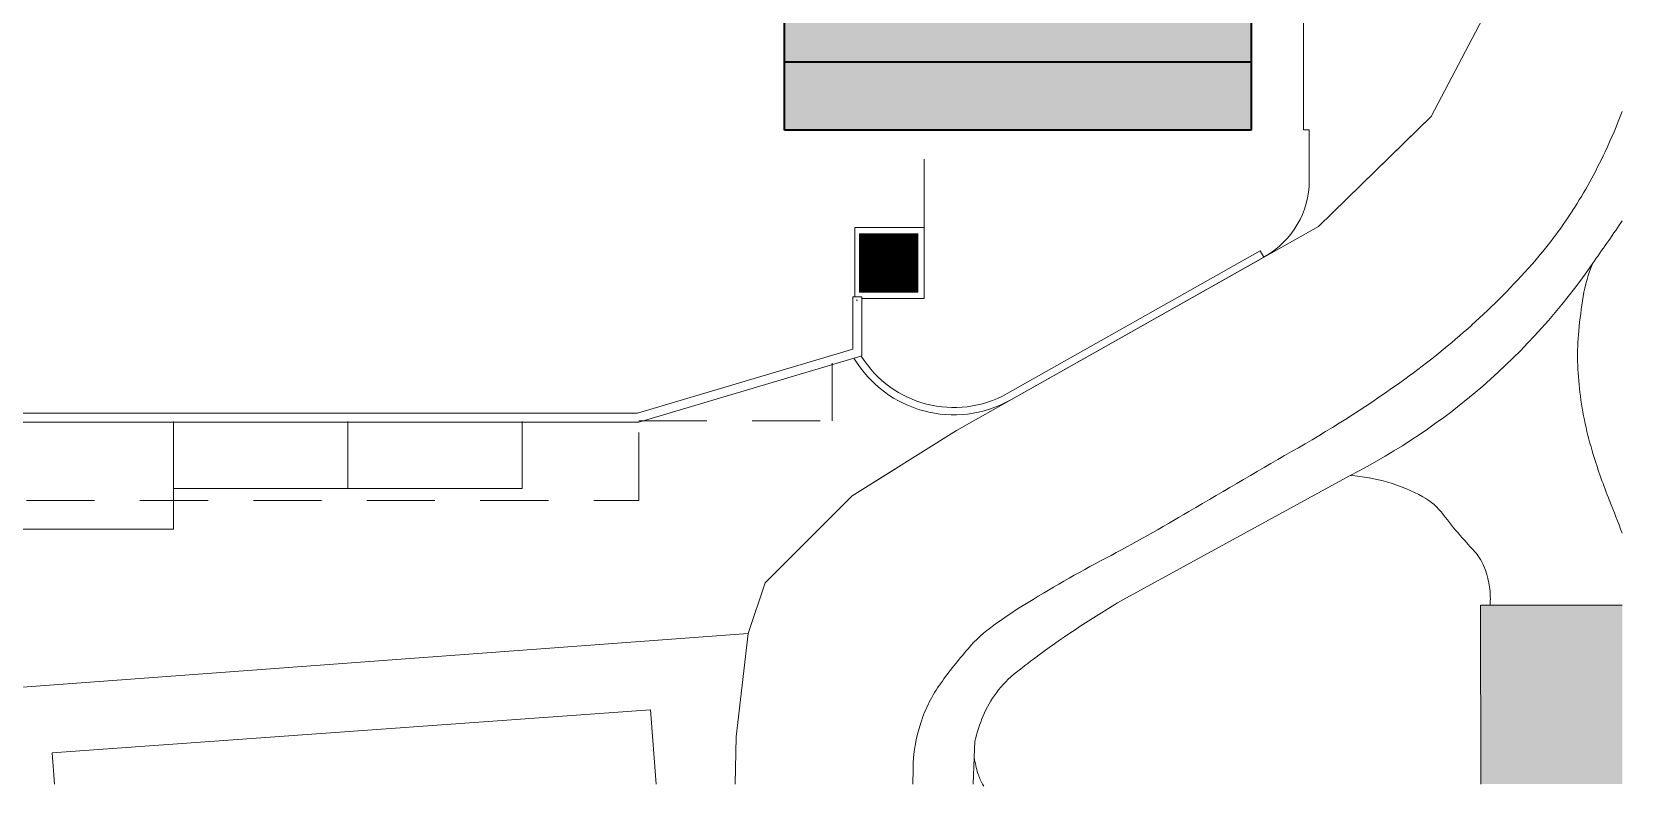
# Model space of a CAD drawing. Header units: centimetres. Extents: x 0.3 to 84.3, y 0.3 to 59.7.
# Drawn here: x 16.935 to 20.44, y 46.595 to 48.256 of the extents above; entities that cross this region are included whole.
import ezdxf

# ---------------------------------------------------------------- set-up
doc = ezdxf.new("R2010")
doc.units = ezdxf.units.CM
for name, pattern in [('AUSGEZOGEN', [0]), ('KURZGESTRICHELT', [0.25, 0.15, -0.1]), ('PUNKT', [6.35, 0, -6.35]), ('VERDECKT', [9.525, 6.35, -3.175])]:
    doc.linetypes.add(name, pattern=pattern)
doc.layers.add('Plankopf', color=7, linetype='AUSGEZOGEN', lineweight=25)

msp = doc.modelspace()

# ---------------------------------------------------------------- hatches: boundary and pattern name
at = {"layer": 'Plankopf', "linetype": 'AUSGEZOGEN', "lineweight": 13}
msp.add_hatch(color=11, dxfattribs=at).paths.add_polyline_path([(18.594, 49.2178), (18.594, 48.0392), (19.6223, 48.0392), (19.6223, 49.2178)])
at = {"layer": 'Plankopf', "linetype": 'PUNKT', "lineweight": 13}
msp.add_hatch(color=252, dxfattribs=at).paths.add_polyline_path([(20.149, 46.9937), (20.1279, 46.9938), (20.1286, 46.5997), (20.44, 46.5997), (20.44, 46.9938)])

# ---------------------------------------------------------------- linework, layer by layer
at = {"layer": 'Plankopf', "color": 7, "linetype": 'AUSGEZOGEN', "lineweight": 35}
for p, q in [((18.594, 48.0392), (18.594, 49.2178)), ((19.6223, 49.2178), (19.6223, 48.0392)), ((19.6223, 48.0392), (18.594, 48.0392))]:
    msp.add_line(p, q, dxfattribs=at)
at = {"layer": 'Plankopf', "color": 7, "linetype": 'VERDECKT', "lineweight": 13}
for p, q in [((19.7375, 48.0397), (19.7375, 48.7565)), ((19.7503, 48.0397), (19.7375, 48.0397)), ((18.7488, 47.6724), (18.7488, 47.8253)), ((18.9021, 47.8253), (18.7488, 47.8253)), ((18.7616, 47.8093), (18.7616, 47.6845)), ((18.8861, 47.8093), (18.7616, 47.8093)), ((18.8861, 47.6845), (18.8861, 47.8093)), ((18.9021, 47.6685), (18.9021, 47.8253)), ((19.6503, 47.7597), (19.6424, 47.7736)), ((19.0927, 47.4456), (19.6503, 47.7597)), ((19.6525, 47.7609), (19.6503, 47.7597)), ((18.7616, 47.6845), (18.8861, 47.6845)), ((18.7648, 47.6685), (18.9021, 47.6685))]:
    msp.add_line(p, q, dxfattribs=at)
at = {"layer": 'Plankopf', "color": 7, "linetype": 'VERDECKT', "lineweight": 35}
msp.add_line((18.594, 48.1899), (19.6223, 48.1899), dxfattribs=at)
at = {"layer": 'Plankopf', "color": 7, "linetype": 'KURZGESTRICHELT', "lineweight": 13}
msp.add_line((18.9021, 47.8253), (18.9021, 48.0392), dxfattribs=at)
at = {"layer": 'Plankopf', "color": 7, "linetype": 'AUSGEZOGEN', "lineweight": 13}
for p, q in [((19.7503, 48.0397), (19.7503, 47.9282)), ((18.7597, 47.6826), (18.7597, 47.8112)), ((18.7597, 47.8112), (18.888, 47.8112)), ((18.8848, 47.808), (18.7629, 47.808)), ((18.7629, 47.808), (18.7629, 47.6858)), ((18.8848, 47.6858), (18.8848, 47.808)), ((18.888, 47.8112), (18.888, 47.6826)), ((19.0848, 47.4595), (19.6424, 47.7736)), ((18.745, 47.5573), (18.745, 47.6724)), ((18.745, 47.6724), (18.7648, 47.6724)), ((18.752, 47.6653), (18.7546, 47.6653)), ((18.888, 47.6826), (18.7597, 47.6826)), ((18.7629, 47.6858), (18.8848, 47.6858)), ((18.7648, 47.6724), (18.7648, 47.5425)), ((18.2705, 47.4164), (18.745, 47.5573)), ((18.7648, 47.5425), (18.2734, 47.3965)), ((16.7158, 47.4164), (18.2705, 47.4164)), ((18.2734, 47.3965), (16.7158, 47.3965)), ((19.3397, 47.0054), (19.8407, 47.2792)), ((20.149, 46.9937), (20.44, 46.9938)), ((19.0122, 46.6581), (19.0138, 46.694)), ((19.0096, 46.5997), (19.0122, 46.6581)), ((18.8773, 46.6324), (18.8769, 46.5997))]:
    msp.add_line(p, q, dxfattribs=at)
at = {"layer": 'Plankopf', "color": 253, "linetype": 'AUSGEZOGEN', "lineweight": 13, "true_color": 0xababab}
for p, q in [((18.8848, 47.8074), (18.7629, 47.8074)), ((18.8848, 47.8061), (18.7629, 47.8061)), ((18.8848, 47.8048), (18.7629, 47.8048)), ((18.8848, 47.8036), (18.7629, 47.8036)), ((18.8848, 47.8023), (18.7629, 47.8023)), ((18.7649, 47.6858), (18.7649, 47.808)), ((18.7669, 47.6858), (18.7669, 47.808)), ((18.7689, 47.6858), (18.7689, 47.808)), ((18.7709, 47.6858), (18.7709, 47.808)), ((18.7729, 47.6858), (18.7729, 47.808)), ((18.7749, 47.6858), (18.7749, 47.808)), ((18.7769, 47.6858), (18.7769, 47.808)), ((18.7789, 47.6858), (18.7789, 47.808)), ((18.7809, 47.6858), (18.7809, 47.808)), ((18.7829, 47.6858), (18.7829, 47.808)), ((18.785, 47.6858), (18.785, 47.808)), ((18.787, 47.6858), (18.787, 47.808)), ((18.789, 47.6858), (18.789, 47.808)), ((18.791, 47.6858), (18.791, 47.808)), ((18.793, 47.6858), (18.793, 47.808)), ((18.795, 47.6858), (18.795, 47.808)), ((18.797, 47.6858), (18.797, 47.808)), ((18.799, 47.6858), (18.799, 47.808)), ((18.801, 47.6858), (18.801, 47.808)), ((18.803, 47.6858), (18.803, 47.808)), ((18.805, 47.6858), (18.805, 47.808)), ((18.807, 47.6858), (18.807, 47.808)), ((18.809, 47.6858), (18.809, 47.808)), ((18.811, 47.6858), (18.811, 47.808)), ((18.813, 47.6858), (18.813, 47.808)), ((18.815, 47.6858), (18.815, 47.808)), ((18.8171, 47.6858), (18.8171, 47.808)), ((18.8191, 47.6858), (18.8191, 47.808)), ((18.8211, 47.6858), (18.8211, 47.808)), ((18.8231, 47.6858), (18.8231, 47.808)), ((18.8251, 47.6858), (18.8251, 47.808)), ((18.8271, 47.6858), (18.8271, 47.808)), ((18.8291, 47.6858), (18.8291, 47.808)), ((18.8311, 47.6858), (18.8311, 47.808)), ((18.8331, 47.6858), (18.8331, 47.808)), ((18.8351, 47.6858), (18.8351, 47.808)), ((18.8371, 47.6858), (18.8371, 47.808)), ((18.8391, 47.6858), (18.8391, 47.808)), ((18.8411, 47.6858), (18.8411, 47.808)), ((18.8431, 47.6858), (18.8431, 47.808)), ((18.8451, 47.6858), (18.8451, 47.808)), ((18.8472, 47.6858), (18.8472, 47.808)), ((18.8492, 47.6858), (18.8492, 47.808)), ((18.8512, 47.6858), (18.8512, 47.808)), ((18.8532, 47.6858), (18.8532, 47.808)), ((18.855, 47.6858), (18.855, 47.808)), ((18.857, 47.6858), (18.857, 47.808)), ((18.8591, 47.6858), (18.8591, 47.808)), ((18.8611, 47.6858), (18.8611, 47.808)), ((18.8631, 47.6858), (18.8631, 47.808)), ((18.8651, 47.6858), (18.8651, 47.808)), ((18.8671, 47.6858), (18.8671, 47.808)), ((18.8691, 47.6858), (18.8691, 47.808)), ((18.8711, 47.6858), (18.8711, 47.808)), ((18.8731, 47.6858), (18.8731, 47.808)), ((18.8751, 47.6858), (18.8751, 47.808)), ((18.8771, 47.6858), (18.8771, 47.808)), ((18.8791, 47.6858), (18.8791, 47.808)), ((18.8811, 47.6858), (18.8811, 47.808)), ((18.8831, 47.6858), (18.8831, 47.808)), ((18.8848, 47.801), (18.7629, 47.801)), ((18.8848, 47.7997), (18.7629, 47.7997)), ((18.8848, 47.7984), (18.7629, 47.7984)), ((18.8848, 47.7972), (18.7629, 47.7972)), ((18.8848, 47.7959), (18.7629, 47.7959)), ((18.8848, 47.7946), (18.7629, 47.7946)), ((18.8848, 47.7933), (18.7629, 47.7933)), ((18.8848, 47.792), (18.7629, 47.792)), ((18.8848, 47.7908), (18.7629, 47.7908)), ((18.8848, 47.7895), (18.7629, 47.7895)), ((18.8848, 47.7882), (18.7629, 47.7882)), ((18.8848, 47.7869), (18.7629, 47.7869)), ((18.8848, 47.7856), (18.7629, 47.7856)), ((18.8848, 47.7844), (18.7629, 47.7844)), ((18.8848, 47.7831), (18.7629, 47.7831)), ((18.8848, 47.7818), (18.7629, 47.7818)), ((18.8848, 47.7805), (18.7629, 47.7805)), ((18.8848, 47.7792), (18.7629, 47.7792)), ((18.8848, 47.778), (18.7629, 47.778)), ((18.8848, 47.7767), (18.7629, 47.7767)), ((18.8848, 47.7754), (18.7629, 47.7754)), ((18.8848, 47.7741), (18.7629, 47.7741)), ((18.8848, 47.7728), (18.7629, 47.7728)), ((18.8848, 47.7716), (18.7629, 47.7716)), ((18.8848, 47.7703), (18.7629, 47.7703)), ((18.8848, 47.769), (18.7629, 47.769)), ((18.8848, 47.7677), (18.7629, 47.7677)), ((18.8848, 47.7664), (18.7629, 47.7664)), ((18.8848, 47.7652), (18.7629, 47.7652)), ((18.8848, 47.7639), (18.7629, 47.7639)), ((18.8848, 47.7626), (18.7629, 47.7626)), ((18.8848, 47.7613), (18.7629, 47.7613)), ((18.8848, 47.76), (18.7629, 47.76)), ((18.8848, 47.7588), (18.7629, 47.7588)), ((18.8848, 47.7575), (18.7629, 47.7575)), ((18.8848, 47.7562), (18.7629, 47.7562)), ((18.8848, 47.7549), (18.7629, 47.7549)), ((18.8848, 47.7536), (18.7629, 47.7536)), ((18.8848, 47.7524), (18.7629, 47.7524)), ((18.8848, 47.7511), (18.7629, 47.7511)), ((18.8848, 47.7498), (18.7629, 47.7498)), ((18.8848, 47.7485), (18.7629, 47.7485)), ((18.8848, 47.7472), (18.7629, 47.7472)), ((18.8848, 47.746), (18.7629, 47.746)), ((18.8848, 47.7447), (18.7629, 47.7447)), ((18.8848, 47.7434), (18.7629, 47.7434)), ((18.8848, 47.7421), (18.7629, 47.7421)), ((18.8848, 47.7408), (18.7629, 47.7408)), ((18.8848, 47.7396), (18.7629, 47.7396)), ((18.8848, 47.7383), (18.7629, 47.7383)), ((18.8848, 47.737), (18.7629, 47.737)), ((18.8848, 47.7357), (18.7629, 47.7357)), ((18.8848, 47.7344), (18.7629, 47.7344)), ((18.8848, 47.7332), (18.7629, 47.7332)), ((18.8848, 47.7319), (18.7629, 47.7319)), ((18.8848, 47.7306), (18.7629, 47.7306)), ((18.8848, 47.7293), (18.7629, 47.7293)), ((18.8848, 47.728), (18.7629, 47.728)), ((18.8848, 47.7268), (18.7629, 47.7268)), ((18.8848, 47.7255), (18.7629, 47.7255)), ((18.8848, 47.7242), (18.7629, 47.7242)), ((18.8848, 47.7229), (18.7629, 47.7229)), ((18.8848, 47.7216), (18.7629, 47.7216)), ((18.8848, 47.7204), (18.7629, 47.7204)), ((18.8848, 47.7191), (18.7629, 47.7191)), ((18.8848, 47.7178), (18.7629, 47.7178)), ((18.8848, 47.7165), (18.7629, 47.7165)), ((18.8848, 47.7152), (18.7629, 47.7152)), ((18.8848, 47.714), (18.7629, 47.714)), ((18.8848, 47.7127), (18.7629, 47.7127)), ((18.8848, 47.7114), (18.7629, 47.7114)), ((18.8848, 47.7101), (18.7629, 47.7101)), ((18.8848, 47.7088), (18.7629, 47.7088)), ((18.8848, 47.7076), (18.7629, 47.7076)), ((18.8848, 47.7063), (18.7629, 47.7063)), ((18.8848, 47.705), (18.7629, 47.705)), ((18.8848, 47.7037), (18.7629, 47.7037)), ((18.8848, 47.7024), (18.7629, 47.7024)), ((18.8848, 47.7012), (18.7629, 47.7012)), ((18.8848, 47.6999), (18.7629, 47.6999)), ((18.8848, 47.6986), (18.7629, 47.6986)), ((18.8848, 47.6973), (18.7629, 47.6973)), ((18.8848, 47.696), (18.7629, 47.696)), ((18.8848, 47.6948), (18.7629, 47.6948)), ((18.8848, 47.6935), (18.7629, 47.6935)), ((18.8848, 47.6922), (18.7629, 47.6922)), ((18.8848, 47.6909), (18.7629, 47.6909)), ((18.8848, 47.6896), (18.7629, 47.6896)), ((18.8848, 47.6884), (18.7629, 47.6884)), ((18.8848, 47.6871), (18.7629, 47.6871)), ((17.2477, 47.2506), (17.2477, 47.3978)), ((17.6317, 47.2506), (17.6317, 47.3978)), ((18.0157, 47.2506), (18.0157, 47.3978)), ((17.2477, 47.2506), (17.2477, 47.161)), ((17.2477, 47.2506), (18.0157, 47.2506)), ((17.2477, 47.161), (16.7357, 47.161))]:
    msp.add_line(p, q, dxfattribs=at)
at = {"layer": 'Plankopf', "color": 253, "linetype": 'KURZGESTRICHELT', "lineweight": 13, "true_color": 0xababab}
for p, q in [((18.6989, 47.3997), (18.6989, 47.5263)), ((18.273, 47.2237), (18.273, 47.3997)), ((18.273, 47.3997), (18.6989, 47.3997)), ((15.9238, 47.2237), (18.273, 47.2237))]:
    msp.add_line(p, q, dxfattribs=at)
at = {"layer": 'Plankopf', "color": 254, "linetype": 'AUSGEZOGEN', "lineweight": 13, "true_color": 0xe3e3e3}
for p, q in [((19.3397, 47.0054), (19.8407, 47.2792)), ((20.44, 46.9938), (20.149, 46.9937)), ((19.0122, 46.6581), (19.0138, 46.694)), ((19.0096, 46.5997), (19.0122, 46.6581))]:
    msp.add_line(p, q, dxfattribs=at)
at = {"layer": 'Plankopf', "color": 7, "linetype": 'AUSGEZOGEN', "lineweight": 13}
for points in [[(18.4853, 46.5997), (18.4877, 46.7037), (18.5141, 46.9312), (18.5514, 47.0426), (18.7432, 47.2343), (18.9733, 47.3783), (19.7707, 47.8275), (20.0189, 48.0691), (20.1321, 48.284), (20.1678, 48.641), (20.0714, 49.0462), (19.8929, 49.3885), (19.6616, 49.6848), (19.4015, 49.8874), (19.0369, 50.0708), (19.1246, 50.5204), (19.5247, 50.3702), (19.7272, 50.2527), (19.921, 50.1092), (20.1787, 50.625)], [(18.5141, 46.9312), (15.8814, 46.737), (14.8036, 50.1167), (17.2014, 50.1559), (17.468, 50.1607), (18.4794, 50.1728), (18.7697, 50.1454), (19.0369, 50.0708), (19.4015, 49.8874), (19.6616, 49.6848), (19.8929, 49.3885), (20.0714, 49.0462), (20.1678, 48.641), (20.1321, 48.284), (20.0189, 48.0691), (19.7707, 47.8275), (18.9733, 47.3783), (18.7432, 47.2343), (18.5514, 47.0426), (18.5141, 46.9312)], [(20.1305, 48.7979), (20.1678, 48.641), (20.1321, 48.284), (20.0189, 48.0691), (19.9921, 48.043), (19.7707, 47.8275)], [(18.5141, 46.9312), (18.5514, 47.0426), (18.7432, 47.2343), (18.8406, 47.2953)], [(20.149, 46.9937), (20.1279, 46.9938), (20.1286, 46.5997)], [(18.5141, 46.9312), (15.8814, 46.737), (15.503, 46.7075), (14.7648, 46.6503)], [(15.517, 46.5997), (15.503, 46.7075), (15.8814, 46.737), (18.5141, 46.9312), (18.4877, 46.7037), (18.4853, 46.5997)], [(16.9854, 46.5997), (16.9803, 46.6686), (18.299, 46.7633), (18.311, 46.5997)]]:
    msp.add_lwpolyline(points, dxfattribs=at)
at = {"layer": 'Plankopf', "color": 254, "linetype": 'AUSGEZOGEN', "lineweight": 13, "true_color": 0xe3e3e3}
for points in [[(18.8406, 47.2953), (18.7432, 47.2343), (18.5514, 47.0426), (18.5141, 46.9312), (15.8814, 46.737), (15.503, 46.7075), (14.7648, 46.6503)], [(20.149, 46.9937), (20.1279, 46.9938), (20.1286, 46.5997)], [(20.1286, 46.5997), (20.1279, 46.9938), (20.149, 46.9937), (20.44, 46.9938)], [(14.7648, 46.6503), (15.503, 46.7075), (15.8814, 46.737), (18.5141, 46.9312), (18.4877, 46.7037), (18.4853, 46.5997)]]:
    msp.add_lwpolyline(points, dxfattribs=at)
at = {"layer": 'Plankopf', "color": 7, "linetype": 'AUSGEZOGEN', "lineweight": 13}
for centre, radius, start, end in [((19.2098, 48.5482), 1.3161, 334.9696, 339.1877), ((19.4056, 48.458), 1.1004, 327.2095, 334.9136), ((19.5583, 47.9282), 0.192, 299.391, 0), ((19.484, 48.4113), 1.0093, 318.6242, 327.0238), ((50.6474, 27.0426), 36.6742, 145.45393, 145.46168), ((15.4441, 51.2447), 6.046, 324.64547, 325.67406), ((19.021, 48.8209), 1.6274, 311.9201, 318.5799), ((19.1744, 48.5792), 1.4614, 310.9754, 325.2495), ((20.6813, 47.6189), 0.3316, 157.4163, 170.6093), ((21.5074, 47.4809), 1.1691, 170.5412, 174.2746), ((18.909, 48.9477), 1.7967, 305.8436, 311.8758), ((20.8544, 47.5463), 0.5128, 174.2657, 181.8383), ((18.967, 47.6686), 0.256, 210.8592, 299.391), ((18.967, 47.6686), 0.24, 211.8359, 299.391), ((21.1445, 47.5556), 0.8031, 181.8389, 186.6762), ((18.3755, 49.6952), 2.715, 299.8399, 305.7327), ((19.1819, 48.5724), 1.4513, 296.9942, 310.9277), ((21.0443, 47.5437), 0.7021, 186.6663, 192.4047), ((21.2194, 47.5828), 0.8816, 192.4404, 197.0035), ((29.1875, 30.831), 19.028, 119.81612, 120.65675), ((21.6646, 47.7218), 1.348, 197.1189, 201.692), ((18.8351, 47.454), 0.1588, 271.989, 271.9926), ((19.8117, 46.8859), 0.3944, 61.3332, 85.7785), ((19.9329, 47.1082), 0.1412, 36.919, 61.2006), ((16.2987, 45.5733), 4.4321, 20.8703, 21.8606), ((17.2893, 50.9086), 4.3104, 297.8356, 300.6282), ((20.6214, 47.6208), 0.7172, 216.6115, 221.3594), ((20.9677, 47.922), 1.1762, 221.2266, 223.3102), ((20.0263, 47.0341), 0.1179, 22.555, 43.4525), ((20.6882, 44.4677), 2.9724, 117.8006, 121.8503), ((19.9636, 47.0077), 0.1859, 359.1546, 22.6585), ((20.4078, 45.1797), 2.1152, 120.33, 126.3151), ((20.0121, 47.0058), 0.1373, 354.9555, 359.6523), ((19.7029, 46.0537), 1.1052, 121.8466, 125.8511), ((19.2556, 46.6732), 0.3412, 125.9045, 138.8955), ((19.732, 46.2555), 0.9747, 138.8031, 144.5048), ((20.311, 45.3115), 1.9516, 126.3163, 128.1649), ((19.2007, 46.6338), 0.3225, 144.4248, 161.7401), ((19.2546, 46.6568), 0.2412, 128.3442, 143.3222), ((19.2566, 46.655), 0.2439, 143.27, 157.1172), ((19.2123, 46.629), 0.335, 161.5854, 179.4183), ((19.3507, 46.6151), 0.3461, 157.0858, 166.8143), ((19.2406, 46.6919), 0.2308, 188.4305, 197.349), ((19.1426, 46.6623), 0.1284, 197.7451, 209.1365), ((19.1426, 46.6623), 0.1284, 209.1365, 211.5433)]:
    msp.add_arc(centre, radius, start, end, dxfattribs=at)
at = {"layer": 'Plankopf', "color": 254, "linetype": 'AUSGEZOGEN', "lineweight": 13, "true_color": 0xe3e3e3}
for centre, radius, start, end in [((50.6474, 27.0426), 36.6742, 145.45393, 145.46168), ((15.4441, 51.2447), 6.046, 324.64547, 325.67406), ((19.1744, 48.5792), 1.4614, 310.9754, 325.2495), ((20.6813, 47.6189), 0.3316, 157.4163, 170.6093), ((20.6813, 47.6189), 0.3316, 157.4163, 170.6093), ((21.5074, 47.4809), 1.1691, 170.5412, 174.2746), ((21.5074, 47.4809), 1.1691, 170.5412, 174.2746), ((20.8544, 47.5463), 0.5128, 174.2657, 181.8383), ((20.8544, 47.5463), 0.5128, 174.2657, 181.8383), ((21.1445, 47.5556), 0.8031, 181.8389, 186.6762), ((21.1445, 47.5556), 0.8031, 181.8389, 186.6762), ((19.1819, 48.5724), 1.4513, 296.9942, 310.9277), ((21.0443, 47.5437), 0.7021, 186.6663, 192.4047), ((21.0443, 47.5437), 0.7021, 186.6663, 192.4047), ((21.2194, 47.5828), 0.8816, 192.4404, 197.0035), ((21.2194, 47.5828), 0.8816, 192.4404, 197.0035), ((21.6646, 47.7218), 1.348, 197.1189, 201.692), ((21.6646, 47.7218), 1.348, 197.1189, 201.692), ((19.8117, 46.8859), 0.3944, 61.3332, 85.7785), ((19.8117, 46.8859), 0.3944, 61.3332, 85.7785), ((19.9329, 47.1082), 0.1412, 36.919, 61.2006), ((19.9329, 47.1082), 0.1412, 36.919, 61.2006), ((16.2987, 45.5733), 4.4321, 20.8703, 21.8606), ((16.2987, 45.5733), 4.4321, 20.8703, 21.8606), ((20.6214, 47.6208), 0.7172, 216.6115, 221.3594), ((20.6214, 47.6208), 0.7172, 216.6115, 221.3594), ((20.9677, 47.922), 1.1762, 221.2266, 223.3102), ((20.9677, 47.922), 1.1762, 221.2266, 223.3102), ((20.0263, 47.0341), 0.1179, 22.555, 43.4525), ((20.0263, 47.0341), 0.1179, 22.555, 43.4525), ((19.9636, 47.0077), 0.1859, 359.1546, 22.6585), ((19.9636, 47.0077), 0.1859, 359.1546, 22.6585), ((20.4078, 45.1797), 2.1152, 120.33, 126.3151), ((20.0121, 47.0058), 0.1373, 354.9555, 359.6523), ((20.0121, 47.0058), 0.1373, 354.9555, 359.6523), ((20.311, 45.3115), 1.9516, 126.3163, 128.1649), ((19.2546, 46.6568), 0.2412, 128.3442, 143.3222), ((19.2566, 46.655), 0.2439, 143.27, 157.1172), ((19.3507, 46.6151), 0.3461, 157.0858, 166.8143), ((19.2406, 46.6919), 0.2308, 188.4305, 197.349), ((19.2406, 46.6919), 0.2308, 188.4305, 197.349), ((19.1426, 46.6623), 0.1284, 197.7451, 209.1365), ((19.1426, 46.6623), 0.1284, 197.7451, 209.1365), ((19.1426, 46.6623), 0.1284, 209.1365, 211.5433)]:
    msp.add_arc(centre, radius, start, end, dxfattribs=at)

doc.saveas('drawing.dxf')
